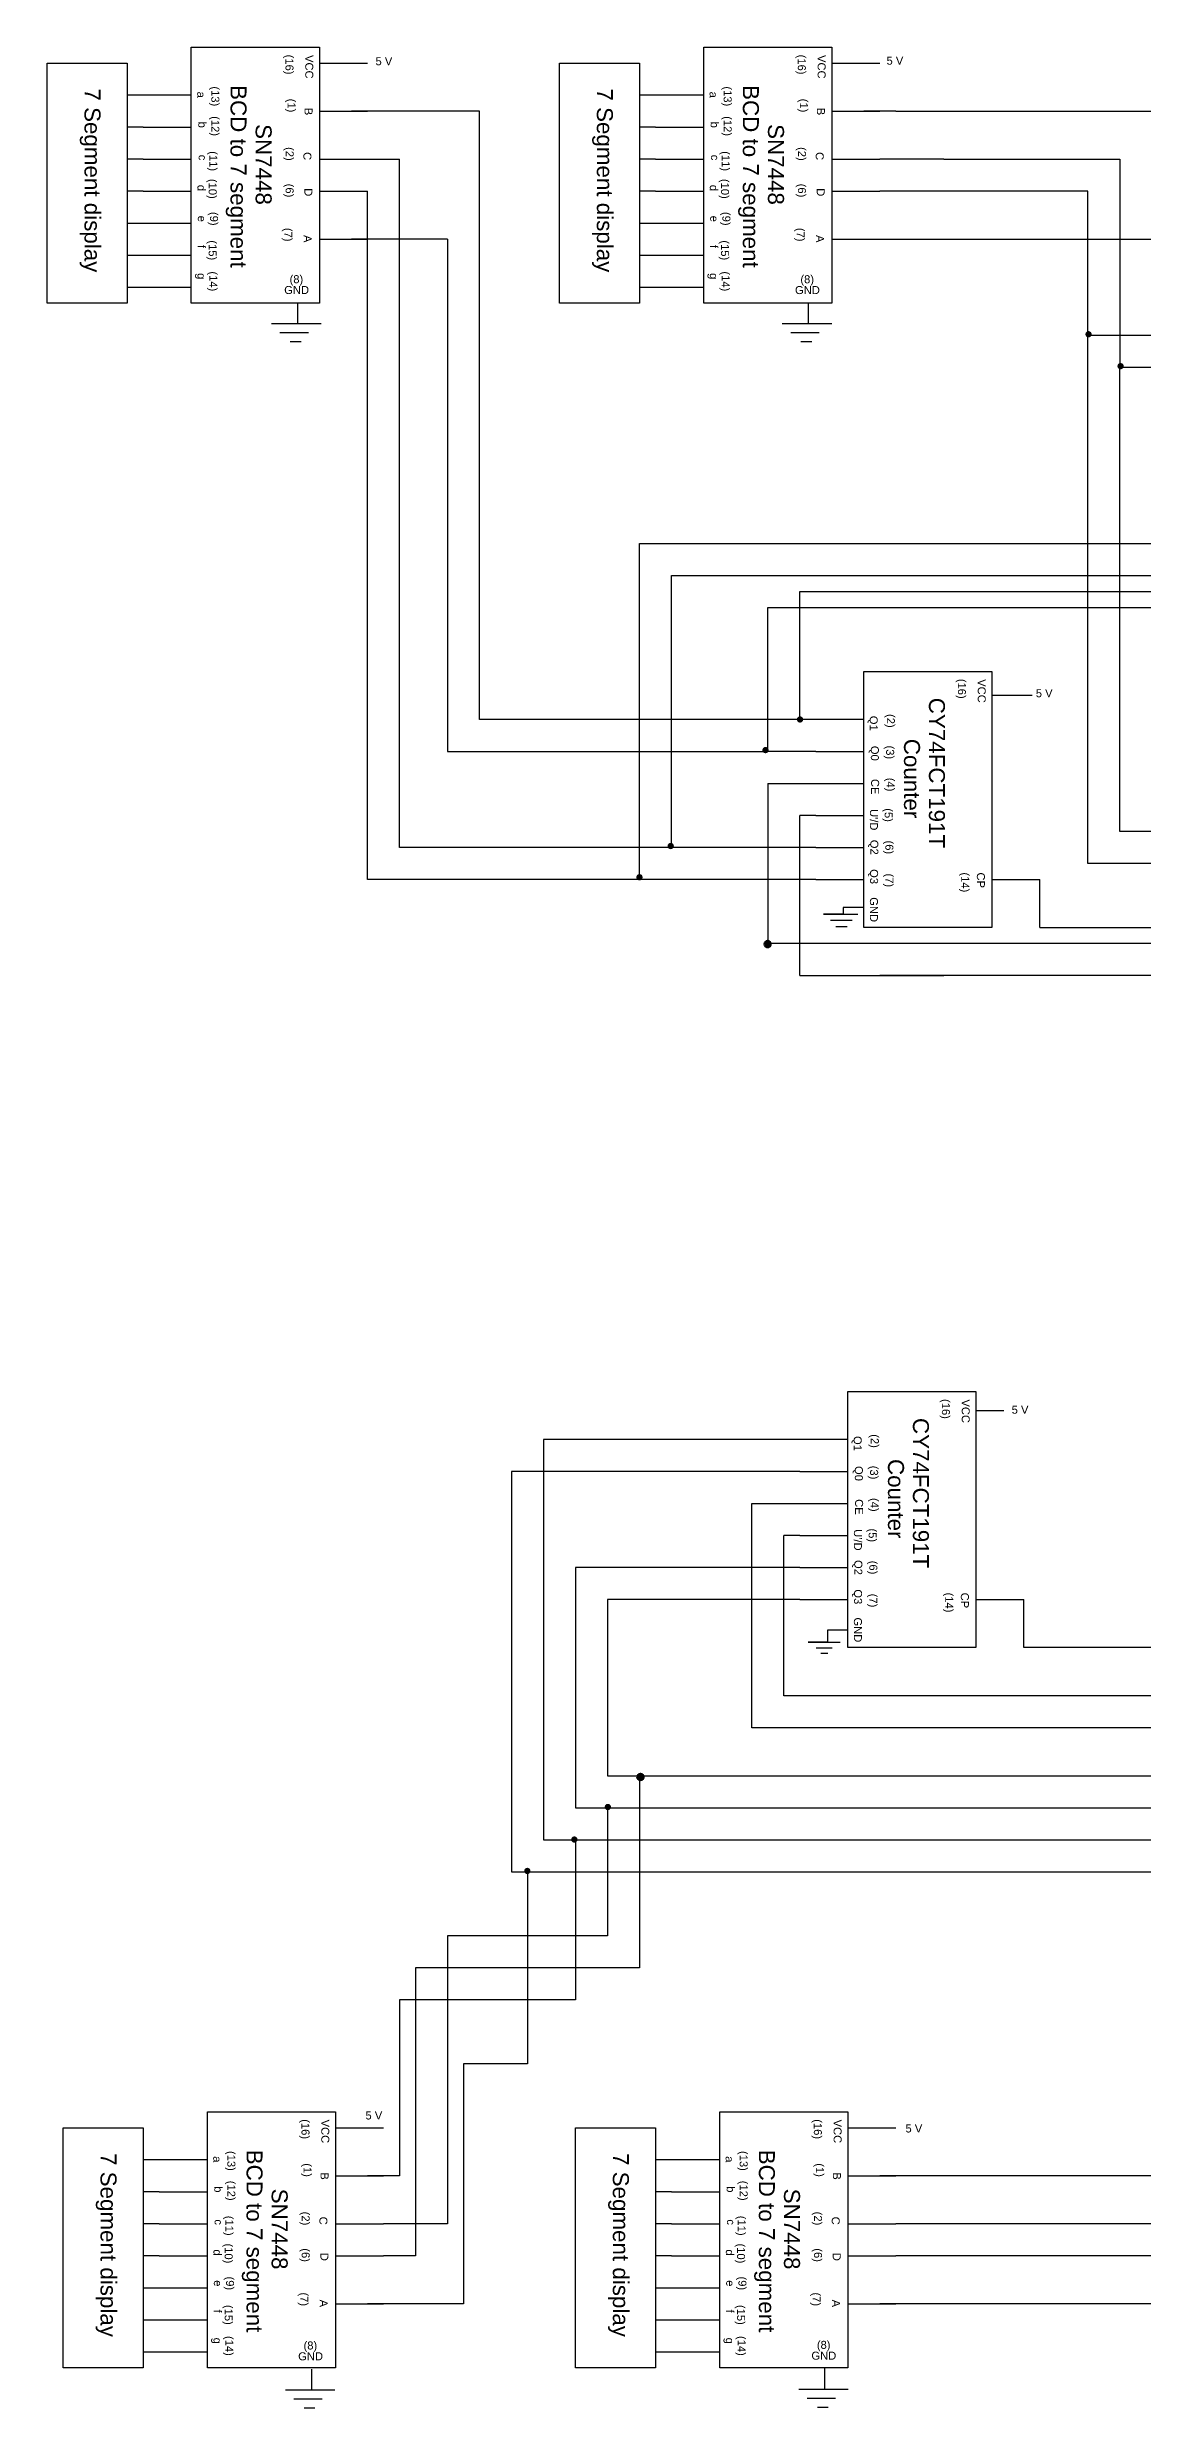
# Model space of a CAD drawing. Header units: millimetres. Extents: x 5.2 to 84, y 1.1 to 38.
# Drawn here: x 5.25 to 22.36, y 1.13 to 38 of the extents above; entities that cross this region are included whole.
import ezdxf

# ---------------------------------------------------------------- set-up
doc = ezdxf.new("R2010")
doc.units = ezdxf.units.MM
doc.styles.get("Standard").update_dxf_attribs({"font": 'arial.ttf'})

msp = doc.modelspace()

# ---------------------------------------------------------------- hatches: boundary and pattern name
h = msp.add_hatch(color=256)
h.dxf.hatch_style = 1
h.paths.add_polyline_path([(21.46, 33.516, 1), (21.559, 33.516, 1)])
h = msp.add_hatch(color=256)
h.dxf.hatch_style = 1
h.paths.add_polyline_path([(21.96, 33.018, 1), (22.059, 33.018, 1)])
h = msp.add_hatch(color=256)
h.dxf.hatch_style = 1
h.paths.add_polyline_path([(16.955, 27.499, 1), (17.054, 27.499, 1)])
h = msp.add_hatch(color=256)
h.dxf.hatch_style = 1
h.paths.add_polyline_path([(16.416, 27.02, 1), (16.515, 27.02, 1)])
h = msp.add_hatch(color=256)
h.dxf.hatch_style = 1
h.paths.add_polyline_path([(14.936, 25.522, 1), (15.035, 25.522, 1)])
h = msp.add_hatch(color=256)
h.dxf.hatch_style = 1
h.paths.add_polyline_path([(14.448, 25.035, 1), (14.547, 25.035, 1)])
h = msp.add_hatch(color=256)
h.dxf.hatch_style = 1
h.paths.add_polyline_path([(16.449, 23.99, 1), (16.548, 23.99, 1)])
h = msp.add_hatch(color=256)
h.dxf.hatch_style = 1
h.paths.add_polyline_path([(14.563, 10.98, 1), (14.464, 10.98, 1)])
h = msp.add_hatch(color=256)
h.dxf.hatch_style = 1
h.paths.add_polyline_path([(14.053, 10.511, 1), (13.954, 10.511, 1)])
h = msp.add_hatch(color=256)
h.dxf.hatch_style = 1
h.paths.add_polyline_path([(13.53, 10.003, 1), (13.431, 10.003, 1)])
h = msp.add_hatch(color=256)
h.dxf.hatch_style = 1
h.paths.add_polyline_path([(12.796, 9.512, 1), (12.697, 9.512, 1)])

# ---------------------------------------------------------------- linework, layer by layer
for p, q in [((7.5, 34.25), (7.5, 38)), ((7.5, 38), (9.5, 38)), ((9.5, 38), (9.5, 34.25)), ((15.5, 34.25), (15.5, 38)), ((15.5, 38), (17.5, 38)), ((17.5, 38), (17.5, 34.25)), ((5.25, 37.75), (6.5, 37.75)), ((5.25, 34), (5.25, 37.75)), ((6.5, 37.75), (6.5, 34)), ((9.5, 37.75), (10.25, 37.75)), ((13.25, 37.75), (14.5, 37.75)), ((13.25, 34), (13.25, 37.75)), ((14.5, 37.75), (14.5, 34)), ((17.5, 37.75), (18.25, 37.75)), ((7, 37.25), (6.5, 37.25)), ((7.5, 37.25), (7, 37.25)), ((15, 37.25), (14.5, 37.25)), ((15.5, 37.25), (15, 37.25)), ((9.5, 37), (10.25, 37)), ((10.5, 37), (10, 37)), ((12, 37), (10.25, 37)), ((12, 27.5), (12, 37)), ((17.5, 37), (18.25, 37)), ((18.5, 37), (18, 37)), ((18.5, 37), (22.5, 37)), ((6.75, 36.75), (6.5, 36.75)), ((6.75, 36.75), (7.5, 36.75)), ((14.75, 36.75), (14.5, 36.75)), ((14.75, 36.75), (15.5, 36.75)), ((6.75, 36.25), (6.5, 36.25)), ((6.75, 36.25), (7.5, 36.25)), ((9.5, 36.25), (10.25, 36.25)), ((10.25, 36.25), (10.75, 36.25)), ((10.75, 25.5), (10.75, 36.25)), ((14.75, 36.25), (14.5, 36.25)), ((14.75, 36.25), (15.5, 36.25)), ((17.5, 36.25), (18.25, 36.25)), ((19.25, 36.25), (18.25, 36.25)), ((19.25, 36.25), (22, 36.25)), ((22, 36.25), (22, 33)), ((6.75, 35.75), (6.5, 35.75)), ((6.75, 35.75), (7.5, 35.75)), ((9.5, 35.75), (10.25, 35.75)), ((10.25, 25), (10.25, 35.75)), ((14.75, 35.75), (14.5, 35.75)), ((14.75, 35.75), (14.5, 35.75)), ((14.75, 35.75), (15.5, 35.75)), ((17.5, 35.75), (18.25, 35.75)), ((18.75, 35.75), (18.25, 35.75)), ((21.5, 35.75), (18.75, 35.75)), ((21.5, 33.5), (21.5, 35.75)), ((6.5, 35.25), (6.75, 35.25)), ((6.75, 35.25), (7.5, 35.25)), ((14.5, 35.25), (14.75, 35.25)), ((14.75, 35.25), (15.5, 35.25)), ((6.5, 34.75), (6.75, 34.75)), ((6.75, 34.75), (7.5, 34.75)), ((9.5, 35), (10.25, 35)), ((11.5, 35), (10, 35)), ((11.5, 35), (11.5, 27)), ((14.5, 34.75), (14.75, 34.75)), ((14.75, 34.75), (15.5, 34.75)), ((17.5, 35), (18.25, 35)), ((18.25, 35), (23, 35)), ((9.5, 34.5), (9.5, 34.5)), ((17.5, 34.5), (17.5, 34.5)), ((6.5, 34), (5.25, 34)), ((6.5, 34.25), (7, 34.25)), ((6.75, 34.25), (7.5, 34.25)), ((7.5, 34), (7.5, 34.25)), ((9.5, 34), (7.5, 34)), ((9.157, 34.006), (9.157, 33.685)), ((9.5, 34.25), (9.5, 34)), ((14.5, 34), (13.25, 34)), ((14.5, 34.25), (15.5, 34.25)), ((15.5, 34), (15.5, 34.25)), ((17.5, 34), (15.5, 34)), ((17.133, 34.005), (17.133, 33.685)), ((17.5, 34.25), (17.5, 34)), ((8.751, 33.685), (9.525, 33.685)), ((16.727, 33.685), (17.5, 33.685)), ((8.883, 33.544), (9.327, 33.544)), ((9.044, 33.403), (9.213, 33.403)), ((16.859, 33.543), (17.302, 33.543)), ((17.019, 33.402), (17.189, 33.402)), ((21.5, 31), (21.5, 33.5)), ((21.5, 33.5), (46.5, 33.5)), ((22, 32.5), (22, 33)), ((22, 33), (46.5, 33)), ((22, 25.75), (22, 32.5)), ((21.5, 25.25), (21.5, 31)), ((14.5, 25), (14.5, 30.25)), ((14.5, 30.25), (27.75, 30.25)), ((15, 25.5), (15, 29.75)), ((15, 29.75), (27.75, 29.75)), ((17, 29.25), (17, 29.5)), ((17, 29.5), (27.75, 29.5)), ((16.5, 27), (16.5, 29.25)), ((16.5, 29.25), (27.75, 29.25)), ((17, 27.5), (17, 29.25)), ((18, 24.5), (18, 28.25)), ((18, 28.25), (20, 28.25)), ((20, 28.25), (20, 24.5)), ((19.992, 27.88), (20.628, 27.88)), ((17, 27.5), (12, 27.5)), ((17.5, 27.5), (17, 27.5)), ((18, 27.5), (17.5, 27.5)), ((11.5, 27), (16.5, 27)), ((17.25, 27), (16.5, 27)), ((17.25, 27), (18, 27)), ((16.5, 26.5), (17.25, 26.5)), ((16.5, 26.5), (16.5, 24)), ((17.25, 26.5), (18, 26.5)), ((17.25, 26), (17, 26)), ((17, 25), (17, 26)), ((17.25, 26), (18, 26)), ((15, 25.5), (10.75, 25.5)), ((17.25, 25.5), (15, 25.5)), ((17.25, 25.5), (18, 25.5)), ((24.25, 25.75), (22, 25.75)), ((24.25, 25.25), (21.5, 25.25)), ((14.5, 25), (10.25, 25)), ((17.25, 25), (14.5, 25)), ((17, 23.5), (17, 25)), ((17.25, 25), (18, 25)), ((20, 25), (20.75, 25)), ((20, 24.75), (20, 24.75)), ((20.75, 24.25), (20.75, 25)), ((17.68, 24.458), (17.372, 24.458)), ((17.372, 24.458), (17.909, 24.458)), ((17.481, 24.362), (17.819, 24.362)), ((18.005, 24.56), (17.68, 24.56)), ((17.68, 24.56), (17.68, 24.458)), ((18, 24.25), (18, 24.5)), ((20, 24.5), (20, 24.25)), ((28, 24), (16.5, 24)), ((17.565, 24.265), (17.74, 24.265)), ((20, 24.25), (18, 24.25)), ((20.75, 24.25), (27.75, 24.25)), ((17, 23.5), (19.25, 23.5)), ((29, 23.5), (18.25, 23.5)), ((17.75, 13.25), (17.75, 17)), ((17.75, 17), (19.75, 17)), ((19.75, 17), (19.75, 13.25)), ((19.764, 16.707), (20.186, 16.707)), ((17.25, 16.25), (13, 16.25)), ((13, 16.25), (13, 10)), ((17.75, 16.25), (17.25, 16.25)), ((17, 15.75), (12.5, 15.75)), ((12.5, 15.75), (12.5, 10)), ((17, 15.75), (17.75, 15.75)), ((16.25, 11.75), (16.25, 15.25)), ((16.25, 15.25), (17, 15.25)), ((17, 15.25), (17.75, 15.25)), ((17, 14.75), (16.75, 14.75)), ((16.75, 13.75), (16.75, 14.75)), ((17, 14.75), (17.75, 14.75)), ((17, 14.25), (13.5, 14.25)), ((13.5, 14.25), (13.5, 10.5)), ((17, 14.25), (17.75, 14.25)), ((17, 13.75), (14, 13.75)), ((14, 13.75), (14, 11)), ((16.75, 12.25), (16.75, 13.75)), ((17, 13.75), (17.75, 13.75)), ((19.75, 13.75), (20.5, 13.75)), ((20.5, 13), (20.5, 13.75)), ((19.75, 13.5), (19.75, 13.5)), ((17.434, 13.084), (17.13, 13.084)), ((17.13, 13.084), (17.631, 13.084)), ((17.257, 12.996), (17.504, 12.996)), ((17.327, 12.913), (17.441, 12.913)), ((17.745, 13.274), (17.434, 13.274)), ((17.434, 13.274), (17.434, 13.084)), ((17.75, 13), (17.75, 13.25)), ((19.75, 13), (17.75, 13)), ((19.75, 13.25), (19.75, 13)), ((27.5, 13), (20.5, 13)), ((38.75, 12.25), (16.75, 12.25)), ((28.5, 11.75), (16.25, 11.75)), ((14, 11), (21.75, 11)), ((14.5, 11), (14.5, 8)), ((21.75, 11), (51.75, 11)), ((13.5, 10.5), (21.75, 10.5)), ((14, 10.5), (14, 8.5)), ((21.5, 10.5), (51, 10.5)), ((12.5, 10), (12.5, 9.5)), ((13, 10), (16, 10)), ((13.5, 10), (13.5, 7.5)), ((15.5, 10), (50.25, 10)), ((12.5, 9.5), (21.75, 9.5)), ((12.75, 9.5), (12.75, 6.5)), ((21.5, 9.5), (49.5, 9.5)), ((14, 8.5), (11.5, 8.5)), ((11.5, 8.5), (11.5, 4)), ((14.5, 8), (11, 8)), ((11, 8), (11, 3.5)), ((13.5, 7.5), (10.75, 7.5)), ((10.75, 7.5), (10.75, 4.75)), ((12.75, 6.5), (11.75, 6.5)), ((11.75, 6.5), (11.75, 2.75)), ((7.75, 2), (7.75, 5.75)), ((7.75, 5.75), (9.75, 5.75)), ((9.75, 5.75), (9.75, 2)), ((15.75, 2), (15.75, 5.75)), ((15.75, 5.75), (17.75, 5.75)), ((17.75, 5.75), (17.75, 2)), ((5.5, 5.5), (6.75, 5.5)), ((5.5, 1.75), (5.5, 5.5)), ((6.75, 5.5), (6.75, 1.75)), ((9.75, 5.5), (10.5, 5.5)), ((13.5, 5.5), (14.75, 5.5)), ((13.5, 1.75), (13.5, 5.5)), ((14.75, 5.5), (14.75, 1.75)), ((17.75, 5.5), (18.5, 5.5)), ((7.25, 5), (6.75, 5)), ((7.75, 5), (7.25, 5)), ((15.25, 5), (14.75, 5)), ((15.75, 5), (15.25, 5)), ((7, 4.5), (6.75, 4.5)), ((7, 4.5), (7.75, 4.5)), ((9.75, 4.75), (10.5, 4.75)), ((10.75, 4.75), (10.25, 4.75)), ((15, 4.5), (14.75, 4.5)), ((15, 4.5), (15.75, 4.5)), ((17.75, 4.75), (18.5, 4.75)), ((18.75, 4.75), (18.25, 4.75)), ((24, 4.75), (18.75, 4.75)), ((7, 4), (6.75, 4)), ((7, 4), (7.75, 4)), ((9.75, 4), (10.5, 4)), ((11.5, 4), (10.5, 4)), ((15, 4), (14.75, 4)), ((15, 4), (15.75, 4)), ((17.75, 4), (18.5, 4)), ((19.5, 4), (18.5, 4)), ((24.5, 4), (19.5, 4)), ((7, 3.5), (6.75, 3.5)), ((7, 3.5), (7.75, 3.5)), ((9.75, 3.5), (10.5, 3.5)), ((11, 3.5), (10.5, 3.5)), ((15, 3.5), (14.75, 3.5)), ((15, 3.5), (14.75, 3.5)), ((15, 3.5), (15.75, 3.5)), ((17.75, 3.5), (18.5, 3.5)), ((19, 3.5), (18.5, 3.5)), ((25, 3.5), (19, 3.5)), ((6.75, 3), (7, 3)), ((7, 3), (7.75, 3)), ((14.75, 3), (15, 3)), ((15, 3), (15.75, 3)), ((9.75, 2.75), (10.5, 2.75)), ((11.75, 2.75), (10.25, 2.75)), ((17.75, 2.75), (18.5, 2.75)), ((19.75, 2.75), (18.25, 2.75)), ((23.5, 2.75), (19.25, 2.75)), ((6.75, 2.5), (7, 2.5)), ((7, 2.5), (7.75, 2.5)), ((9.75, 2.25), (9.75, 2.25)), ((14.75, 2.5), (15, 2.5)), ((15, 2.5), (15.75, 2.5)), ((17.75, 2.25), (17.75, 2.25)), ((6.75, 2), (7.25, 2)), ((7, 2), (7.75, 2)), ((7.75, 1.75), (7.75, 2)), ((9.75, 2), (9.75, 1.75)), ((14.75, 2), (15.75, 2)), ((15.75, 1.75), (15.75, 2)), ((17.75, 2), (17.75, 1.75)), ((6.75, 1.75), (5.5, 1.75)), ((9.75, 1.75), (7.75, 1.75)), ((9.375, 1.729), (9.375, 1.409)), ((14.75, 1.75), (13.5, 1.75)), ((17.75, 1.75), (15.75, 1.75)), ((17.389, 1.739), (17.389, 1.419)), ((8.969, 1.409), (9.743, 1.409)), ((9.101, 1.268), (9.544, 1.268)), ((9.262, 1.126), (9.431, 1.126)), ((16.984, 1.419), (17.757, 1.419)), ((17.116, 1.277), (17.559, 1.277)), ((17.276, 1.136), (17.446, 1.136))]:
    msp.add_line(p, q)
at = {"linetype": 'Continuous', "lineweight": 200}
for centre in [(16.498, 23.99), (14.513, 10.98)]:
    msp.add_circle(centre, 0.0495, dxfattribs=at)

# ---------------------------------------------------------------- texts
for s, height, p in [('(16)', 0.125, (8.97, 37.884)), ('VCC', 0.125, (9.279, 37.878)), ('(16)', 0.125, (16.97, 37.884)), ('VCC', 0.125, (17.279, 37.878)), ('7 Segment display', 0.25, (5.832, 37.356)), ('a', 0.125, (7.592, 37.306)), ('(13)', 0.125, (7.812, 37.388)), ('BCD to 7 segment', 0.25, (8.112, 37.408)), ('7 Segment display', 0.25, (13.832, 37.356)), ('a', 0.125, (15.592, 37.306)), ('(13)', 0.125, (15.812, 37.388)), ('BCD to 7 segment', 0.25, (16.112, 37.408)), ('(12)', 0.125, (7.812, 36.923)), ('(1)', 0.125, (9.002, 37.196)), ('B', 0.125, (9.268, 37.054)), ('(12)', 0.125, (15.812, 36.923)), ('(1)', 0.125, (17.002, 37.196)), ('B', 0.125, (17.268, 37.054)), ('b', 0.125, (7.61, 36.837)), ('SN7448', 0.25, (8.504, 36.799)), ('b', 0.125, (15.61, 36.837)), ('SN7448', 0.25, (16.504, 36.799)), ('c', 0.125, (7.614, 36.32)), ('(11)', 0.125, (7.781, 36.376)), ('(2)', 0.125, (8.973, 36.44)), ('C', 0.125, (9.249, 36.362)), ('c', 0.125, (15.614, 36.32)), ('(11)', 0.125, (15.781, 36.376)), ('(2)', 0.125, (16.973, 36.44)), ('C', 0.125, (17.249, 36.362)), ('d', 0.125, (7.596, 35.85)), ('(10)', 0.125, (7.771, 35.943)), ('(6)', 0.125, (8.973, 35.868)), ('D', 0.125, (9.265, 35.797)), ('d', 0.125, (15.596, 35.85)), ('(10)', 0.125, (15.771, 35.943)), ('(6)', 0.125, (16.973, 35.868)), ('D', 0.125, (17.265, 35.797)), ('(9)', 0.125, (7.792, 35.427)), ('(9)', 0.125, (15.792, 35.427)), ('e', 0.125, (7.602, 35.369)), ('(7)', 0.125, (8.95, 35.178)), ('A', 0.125, (9.254, 35.066)), ('e', 0.125, (15.602, 35.369)), ('(7)', 0.125, (16.95, 35.178)), ('A', 0.125, (17.254, 35.066)), ('f', 0.125, (7.598, 34.911)), ('(15)', 0.125, (7.771, 34.983)), ('f', 0.125, (15.598, 34.911)), ('(15)', 0.125, (15.771, 34.983)), ('g', 0.125, (7.596, 34.472)), ('(14)', 0.125, (7.781, 34.498)), ('g', 0.125, (15.596, 34.472)), ('(14)', 0.125, (15.781, 34.498)), ('(16)', 0.125, (19.47, 28.134)), ('VCC', 0.125, (19.779, 28.128)), ('CY74FCT191T', 0.25, (19.017, 27.838)), ('Q1', 0.125, (18.092, 27.556)), ('(2)', 0.125, (18.36, 27.584)), ('Q0', 0.125, (18.11, 27.087)), ('(3)', 0.125, (18.349, 27.092)), ('Counter', 0.25, (18.628, 27.197)), ('CE', 0.125, (18.114, 26.57)), ('(4)', 0.125, (18.355, 26.588)), ("U'/D", 0.125, (18.096, 26.1)), ('(5)', 0.125, (18.326, 26.112)), ('Q2', 0.125, (18.102, 25.619)), ('(6)', 0.125, (18.337, 25.608)), ('Q3', 0.125, (18.098, 25.161)), ('(7)', 0.125, (18.337, 25.093)), ('(14)', 0.125, (19.522, 25.11)), ('CP', 0.125, (19.766, 25.109)), ('GND', 0.125, (18.096, 24.722)), ('(16)', 0.125, (19.22, 16.884)), ('VCC', 0.125, (19.529, 16.878)), ('Q1', 0.125, (17.842, 16.306)), ('(2)', 0.125, (18.11, 16.334)), ('CY74FCT191T', 0.25, (18.767, 16.588)), ('Counter', 0.25, (18.378, 15.947)), ('Q0', 0.125, (17.86, 15.837)), ('(3)', 0.125, (18.099, 15.842)), ('CE', 0.125, (17.864, 15.32)), ('(4)', 0.125, (18.105, 15.338)), ("U'/D", 0.125, (17.846, 14.85)), ('(5)', 0.125, (18.076, 14.862)), ('Q2', 0.125, (17.852, 14.369)), ('(6)', 0.125, (18.087, 14.358)), ('Q3', 0.125, (17.848, 13.911)), ('(7)', 0.125, (18.087, 13.843)), ('(14)', 0.125, (19.272, 13.86)), ('CP', 0.125, (19.516, 13.859)), ('GND', 0.125, (17.846, 13.472)), ('(16)', 0.125, (9.22, 5.634)), ('VCC', 0.125, (9.529, 5.628)), ('(16)', 0.125, (17.22, 5.634)), ('VCC', 0.125, (17.529, 5.628)), ('7 Segment display', 0.25, (6.082, 5.106)), ('a', 0.125, (7.842, 5.056)), ('(13)', 0.125, (8.062, 5.138)), ('BCD to 7 segment', 0.25, (8.362, 5.158)), ('(1)', 0.125, (9.252, 4.946)), ('7 Segment display', 0.25, (14.082, 5.106)), ('a', 0.125, (15.842, 5.056)), ('(13)', 0.125, (16.062, 5.138)), ('BCD to 7 segment', 0.25, (16.362, 5.158)), ('(1)', 0.125, (17.252, 4.946)), ('b', 0.125, (7.86, 4.587)), ('(12)', 0.125, (8.062, 4.673)), ('SN7448', 0.25, (8.754, 4.549)), ('B', 0.125, (9.518, 4.804)), ('b', 0.125, (15.86, 4.587)), ('(12)', 0.125, (16.062, 4.673)), ('SN7448', 0.25, (16.754, 4.549)), ('B', 0.125, (17.518, 4.804)), ('c', 0.125, (7.864, 4.07)), ('(11)', 0.125, (8.031, 4.126)), ('(2)', 0.125, (9.223, 4.19)), ('C', 0.125, (9.499, 4.112)), ('c', 0.125, (15.864, 4.07)), ('(11)', 0.125, (16.031, 4.126)), ('(2)', 0.125, (17.223, 4.19)), ('C', 0.125, (17.499, 4.112)), ('d', 0.125, (7.846, 3.6)), ('(10)', 0.125, (8.021, 3.693)), ('(6)', 0.125, (9.223, 3.618)), ('D', 0.125, (9.515, 3.547)), ('d', 0.125, (15.846, 3.6)), ('(10)', 0.125, (16.021, 3.693)), ('(6)', 0.125, (17.223, 3.618)), ('D', 0.125, (17.515, 3.547)), ('e', 0.125, (7.852, 3.119)), ('(9)', 0.125, (8.042, 3.177)), ('e', 0.125, (15.852, 3.119)), ('(9)', 0.125, (16.042, 3.177)), ('f', 0.125, (7.848, 2.661)), ('(15)', 0.125, (8.021, 2.733)), ('(7)', 0.125, (9.2, 2.928)), ('A', 0.125, (9.504, 2.816)), ('f', 0.125, (15.848, 2.661)), ('(15)', 0.125, (16.021, 2.733)), ('(7)', 0.125, (17.2, 2.928)), ('A', 0.125, (17.504, 2.816)), ('g', 0.125, (7.846, 2.222)), ('(14)', 0.125, (8.031, 2.248)), ('g', 0.125, (15.846, 2.222)), ('(14)', 0.125, (16.031, 2.248))]:
    msp.add_text(s, height=height, rotation=270).set_placement(p)
for s, p in [('5 V', (10.376, 37.718)), ('5 V', (18.355, 37.727)), ('(8)', (9.034, 34.314)), ('(8)', (17.01, 34.313)), ('GND', (8.95, 34.145)), ('GND', (16.926, 34.144)), ('5 V', (20.686, 27.846)), ('5 V', (20.309, 16.654)), ('5 V', (10.219, 5.63)), ('5 V', (18.651, 5.427)), ('GND', (9.168, 1.868)), ('(8)', (9.252, 2.037)), ('GND', (17.182, 1.878)), ('(8)', (17.267, 2.047))]:
    msp.add_text(s, height=0.125).set_placement(p)

doc.saveas('drawing.dxf')
